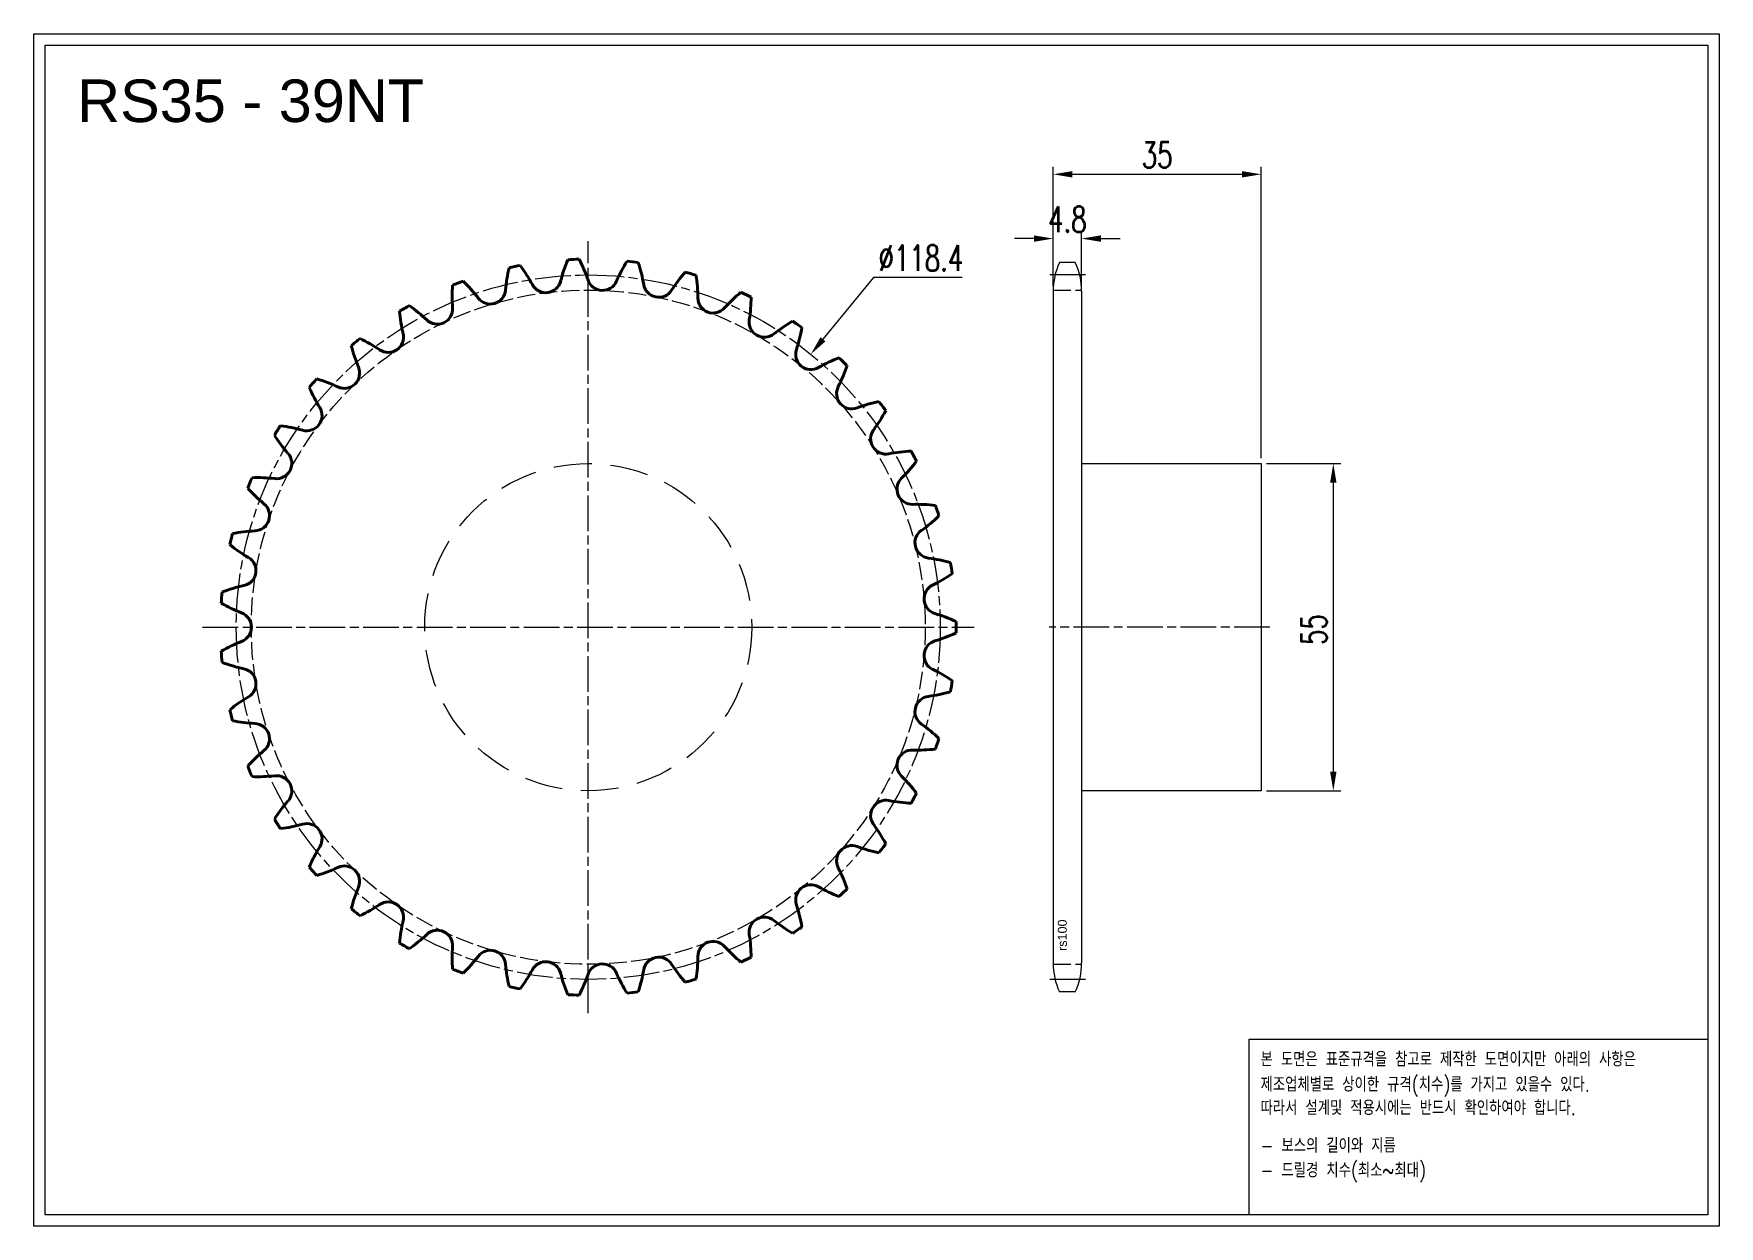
# Model space of a CAD drawing. Header units: millimetres. Extents: x -41691 to -41408, y 1466 to 1666.
import ezdxf

# ---------------------------------------------------------------- set-up
doc = ezdxf.new("R2010")
doc.units = ezdxf.units.MM
for name, pattern in [('AM_ISO02W050', [7.5, 6, -1.5]), ('AM_ISO02W050x2', [3.75, 3, -0.75]), ('AM_ISO08W050', [18, 12, -1.5, 3, -1.5]), ('AM_ISO08W050x2', [9, 6, -0.75, 1.5, -0.75]), ('HIDDEN', [9.525, 6.35, -3.175])]:
    doc.linetypes.add(name, pattern=pattern)
for name, color, linetype, lineweight in [('AM_0N', 7, 'Continuous', 50), ('AM_3N', 6, 'AM_ISO02W050', 25), ('AM_7', 4, 'AM_ISO08W050', 25), ('AM_7N', 4, 'AM_ISO08W050', 25)]:
    doc.layers.add(name, color=color, linetype=linetype, lineweight=lineweight)
doc.layers.add('HL', color=2, linetype='HIDDEN')
doc.layers.add('S-DIM', color=7, linetype='Continuous')
doc.styles.add('HAN', font='ROMANS.shx', dxfattribs={"width": 0.7, "bigfont": 'whgtxt.shx'})
doc.styles.add('HSG', font='SIMPLEX.shx', dxfattribs={"width": 0.7, "bigfont": 'HSG.shx'})
doc.styles.get("Standard").update_dxf_attribs({"font": 'arial.ttf'})
doc.dimstyles.new('APP8', dxfattribs={"dimscale": 1.8, "dimtxt": 2.4, "dimasz": 1.8, "dimexe": 0.7, "dimexo": 0.5, "dimgap": 0.6, "dimtad": 1, "dimtoh": 1, "dimdec": 1, "dimrnd": 0.01, "dimzin": 9, "dimdsep": 46, "dimtxsty": 'HSG', "dimcen": 0, "dimclrd": 1, "dimclre": 1, "dimclrt": 256, "dimazin": 2, "dimtp": 1, "dimtm": 1, "dimtfac": 0.5, "dimtdec": 1, "dimtofl": 0, "dimtmove": 0, "dimatfit": 3, "dimfxl": 0, "dimtvp": 1, "dimtolj": 2, "dimlwd": -1, "dimlwe": -1, "dimarcsym": 0})

# ---------------------------------------------------------------- blocks, each defined once
blk = doc.blocks.new('*D1')
at = {"layer": 'Defpoints', "color": 0, "transparency": 16777216}
for p in [(-41484.82, 1593.88), (-41484.82, 1538.88), (-41472.71, 1538.88)]:
    blk.add_point(p, dxfattribs=at)
at = {"layer": 'S-DIM', "color": 1, "transparency": 16777216}
for p, q in [((-41483.92, 1593.88), (-41471.45, 1593.88)), ((-41472.71, 1590.64), (-41472.71, 1542.12)), ((-41483.92, 1538.88), (-41471.45, 1538.88))]:
    blk.add_line(p, q, dxfattribs=at)
for points in [[(-41473.25, 1590.64), (-41472.17, 1590.64), (-41472.71, 1593.88)], [(-41473.25, 1542.12), (-41472.17, 1542.12), (-41472.71, 1538.88)]]:
    blk.add_solid(points, dxfattribs=at)
at = {"layer": 'S-DIM', "transparency": 16777216, "insert": (-41475.95, 1565.99), "char_height": 4.32, "attachment_point": 5, "rotation": 90, "style": 'HSG'}
blk.add_mtext('\\A2;55', dxfattribs=at)
blk = doc.blocks.new('*D2')
at = {"layer": 'Defpoints', "color": 0, "transparency": 16777216}
for p in [(-41515.02, 1631.68), (-41519.82, 1622.84), (-41515.02, 1622.84)]:
    blk.add_point(p, dxfattribs=at)
at = {"layer": 'S-DIM', "color": 1, "transparency": 16777216}
for p, q in [((-41519.82, 1623.74), (-41519.82, 1632.94)), ((-41515.02, 1623.74), (-41515.02, 1632.94)), ((-41523.06, 1631.68), (-41526.3, 1631.68)), ((-41511.78, 1631.68), (-41508.54, 1631.68))]:
    blk.add_line(p, q, dxfattribs=at)
for points in [[(-41523.06, 1632.22), (-41523.06, 1631.14), (-41519.82, 1631.68)], [(-41511.78, 1632.22), (-41511.78, 1631.14), (-41515.02, 1631.68)]]:
    blk.add_solid(points, dxfattribs=at)
at = {"layer": 'S-DIM', "transparency": 16777216, "insert": (-41517.42, 1634.92), "char_height": 4.32, "attachment_point": 5, "style": 'HSG'}
blk.add_mtext('\\A2;4.8', dxfattribs=at)
blk = doc.blocks.new('*D3')
at = {"layer": 'Defpoints', "color": 0, "transparency": 16777216}
for p in [(-41484.82, 1642.48), (-41519.82, 1622.84), (-41484.82, 1593.88)]:
    blk.add_point(p, dxfattribs=at)
at = {"layer": 'S-DIM', "color": 1, "transparency": 16777216}
for p, q in [((-41519.82, 1623.74), (-41519.82, 1643.74)), ((-41516.58, 1642.48), (-41488.06, 1642.48)), ((-41484.82, 1594.78), (-41484.82, 1643.74))]:
    blk.add_line(p, q, dxfattribs=at)
for points in [[(-41516.58, 1643.02), (-41516.58, 1641.94), (-41519.82, 1642.48)], [(-41488.06, 1643.02), (-41488.06, 1641.94), (-41484.82, 1642.48)]]:
    blk.add_solid(points, dxfattribs=at)
at = {"layer": 'S-DIM', "transparency": 16777216, "insert": (-41502.32, 1645.72), "char_height": 4.32, "attachment_point": 5, "style": 'HSG'}
blk.add_mtext('\\A2;35', dxfattribs=at)
blk = doc.blocks.new('*D4')
at = {"layer": 'Defpoints', "color": 0, "transparency": 16777216}
for p in [(-41560.57, 1612.24), (-41635.38, 1520.51)]:
    blk.add_point(p, dxfattribs=at)
at = {"layer": 'S-DIM', "color": 1, "transparency": 16777216}
for p, q in [((-41550.03, 1625.16), (-41558.52, 1614.76)), ((-41535.13, 1625.16), (-41550.03, 1625.16))]:
    blk.add_line(p, q, dxfattribs=at)
blk.add_solid([(-41558.94, 1615.1), (-41558.1, 1614.41), (-41560.57, 1612.24)], dxfattribs=at)
at = {"layer": 'S-DIM', "transparency": 16777216, "insert": (-41542.04, 1628.4), "char_height": 4.32, "attachment_point": 5, "style": 'HSG'}
blk.add_mtext('\\A2;∅118.4', dxfattribs=at)
blk = doc.blocks.new('notice1')
at = {"color": 4}
blk.add_lwpolyline([(-22142.12, 1735.9), (-22053.8, 1735.9), (-22053.8, 1702.07), (-22142.12, 1702.07)], close=True, dxfattribs=at)
at = {"color": 4, "style": 'HAN', "width": 0.8}
for s, p in [('본 도면은 표준규격을 참고로 제작한 도면이지만 아래의 사항은', (-22139.9, 1730.62)), ('제조업체별로 상이한 규격(치수)를 가지고 있을수 있다.', (-22139.9, 1725.78)), ('따라서 설계및 적용시에는 반드시 확인하여야 합니다.', (-22139.9, 1721.28)), ('- 보스의 길이와 지름', (-22139.9, 1714.03)), ('- 드릴경 치수(최소~최대)', (-22139.9, 1709.27))]:
    blk.add_text(s, height=2.7949, dxfattribs=at).set_placement(p)

msp = doc.modelspace()

# ---------------------------------------------------------------- linework, layer by layer
for p, q in [((-41516.09, 1627.64), (-41518.75, 1627.64)), ((-41519.82, 1622.84), (-41519.82, 1509.92)), ((-41515.02, 1622.84), (-41515.02, 1509.92)), ((-41516.09, 1505.12), (-41518.75, 1505.12))]:
    msp.add_line(p, q)
for points in [[(-41691.22, 1666.1), (-41407.81, 1666.1), (-41407.81, 1465.71), (-41691.22, 1465.71)], [(-41689.31, 1664.19), (-41409.72, 1664.19), (-41409.72, 1467.62), (-41689.31, 1467.62)]]:
    msp.add_lwpolyline(points, close=True)
msp.add_lwpolyline([(-41515.02, 1593.88), (-41484.82, 1593.88), (-41484.82, 1538.88), (-41515.02, 1538.88)])
for centre, start, end in [((-41508.52, 1622.84), 154.8633, 180), ((-41526.32, 1622.84), 0, 25.1367), ((-41508.52, 1509.92), 180, 205.1367), ((-41526.32, 1509.92), 334.8633, 0)]:
    msp.add_arc(centre, 11.3, start, end)
at = {"layer": 'AM_0N'}
for centre, radius, start, end in [((-41597.98, 1566.38), 61.85, 100.6609, 102.4161), ((-41629.43, 1612.19), 24.99, 28.0769, 36.8096), ((-41578.4, 1618.38), 24.99, 157.0365, 165.7692), ((-41597.98, 1566.38), 61.85, 91.4301, 93.1853), ((-41621.67, 1616.64), 24.99, 18.8462, 27.5789), ((-41570.31, 1614.57), 24.99, 147.8057, 156.5385), ((-41597.98, 1566.38), 61.85, 82.1993, 83.9545), ((-41613.3, 1619.79), 24.99, 9.6154, 18.3481), ((-41597.98, 1566.38), 61.85, 109.8916, 111.6468), ((-41636.37, 1606.55), 24.99, 37.3077, 46.0404), ((-41587, 1620.85), 24.99, 166.2673, 175), ((-41605.11, 1625.16), 2.57, 208.0769, 345.7692), ((-41595.59, 1625.54), 2.57, 198.8462, 336.5385), ((-41586.13, 1624.39), 2.57, 189.6154, 327.3077), ((-41562.94, 1609.51), 24.99, 138.575, 147.3077), ((-41597.98, 1566.38), 61.85, 72.9686, 74.7237), ((-41604.54, 1621.56), 24.99, 0.3846, 9.1173), ((-41595.88, 1621.91), 24.99, 175.4981, 184.2308), ((-41614.45, 1623.25), 2.57, 217.3077, 355), ((-41576.98, 1621.74), 2.57, 180.3846, 318.0769), ((-41556.47, 1603.33), 24.99, 129.3442, 138.0769), ((-41597.98, 1566.38), 61.85, 63.7378, 65.493), ((-41595.6, 1621.9), 24.99, 351.1538, 359.8866), ((-41597.98, 1566.38), 61.85, 119.1224, 120.8776), ((-41604.81, 1621.52), 24.99, 184.7288, 193.4615), ((-41642.32, 1599.87), 24.99, 46.5385, 55.2712), ((-41623.36, 1619.87), 2.57, 226.5385, 4.2308), ((-41631.61, 1615.11), 2.57, 235.7692, 13.4615), ((-41568.37, 1617.66), 2.57, 171.1538, 308.8462), ((-41551.08, 1596.19), 24.99, 120.1134, 128.8462), ((-41597.98, 1566.38), 61.85, 54.507, 56.2622), ((-41586.73, 1620.8), 24.99, 341.9231, 350.6558), ((-41597.98, 1566.38), 61.85, 128.3532, 130.1084), ((-41613.57, 1619.71), 24.99, 193.9596, 202.6923), ((-41647.11, 1592.32), 24.99, 55.7692, 64.5019), ((-41560.53, 1612.24), 2.57, 161.9231, 299.6154), ((-41638.99, 1609.08), 2.57, 245, 22.6923), ((-41546.91, 1588.29), 24.99, 110.8827, 119.6154), ((-41578.14, 1618.29), 24.99, 332.6923, 341.425), ((-41597.98, 1566.38), 61.85, 45.2763, 47.0314), ((-41597.98, 1566.38), 61.85, 137.5839, 139.3391), ((-41650.64, 1584.11), 24.99, 65, 73.7327), ((-41621.92, 1616.52), 24.99, 203.1904, 211.9231), ((-41553.66, 1605.64), 2.57, 152.6923, 290.3846), ((-41544.06, 1579.81), 24.99, 101.6519, 110.3846), ((-41597.98, 1566.38), 61.85, 36.0455, 37.8007), ((-41645.31, 1601.95), 2.57, 254.2308, 31.9231), ((-41570.07, 1614.43), 24.99, 323.4615, 332.1943), ((-41597.98, 1566.38), 61.85, 146.8147, 148.5699), ((-41629.65, 1612.03), 24.99, 212.4211, 221.1538), ((-41652.8, 1575.43), 24.99, 74.2308, 82.9635), ((-41547.93, 1598.03), 2.57, 143.4615, 281.1538), ((-41542.6, 1570.99), 24.99, 92.4211, 101.1538), ((-41597.98, 1566.38), 61.85, 26.8147, 28.5699), ((-41650.4, 1593.9), 2.57, 263.4615, 41.1538), ((-41562.73, 1609.33), 24.99, 314.2308, 322.9635), ((-41597.98, 1566.38), 61.85, 156.0455, 157.8007), ((-41653.54, 1566.52), 24.99, 83.4615, 92.1943), ((-41543.5, 1589.59), 2.57, 134.2308, 271.9231), ((-41636.57, 1606.36), 24.99, 221.6519, 230.3846), ((-41654.14, 1585.13), 2.57, 272.6923, 50.3846), ((-41542.58, 1562.04), 24.99, 83.1904, 91.9231), ((-41556.29, 1603.12), 24.99, 305, 313.7327), ((-41597.98, 1566.38), 61.85, 17.5839, 19.3391), ((-41597.98, 1566.38), 61.85, 165.2763, 167.0314), ((-41652.85, 1557.6), 24.99, 92.6923, 101.425), ((-41540.48, 1580.55), 2.57, 125, 262.6923), ((-41642.48, 1599.65), 24.99, 230.8827, 239.6154), ((-41656.42, 1575.88), 2.57, 281.9231, 59.6154), ((-41543.99, 1553.21), 24.99, 73.9596, 82.6923), ((-41597.98, 1566.38), 61.85, 8.3532, 10.1084), ((-41650.73, 1548.91), 24.99, 101.9231, 110.6558), ((-41538.96, 1571.14), 2.57, 115.7692, 253.4615), ((-41550.94, 1595.96), 24.99, 295.7692, 304.5019), ((-41597.98, 1566.38), 61.85, 174.507, 176.2622), ((-41647.24, 1592.08), 24.99, 240.1134, 248.8462), ((-41657.19, 1566.38), 2.57, 291.1538, 68.8462), ((-41546.8, 1544.72), 24.99, 64.7288, 73.4615), ((-41597.98, 1566.38), 61.85, 359.1224, 0.8776), ((-41546.8, 1588.03), 24.99, 286.5385, 295.2712), ((-41647.24, 1540.68), 24.99, 111.1538, 119.8866), ((-41597.98, 1566.38), 61.85, 183.7378, 185.493), ((-41538.96, 1561.61), 2.57, 106.5385, 244.2308), ((-41650.73, 1583.85), 24.99, 249.3442, 258.0769), ((-41656.42, 1556.88), 2.57, 300.3846, 78.0769), ((-41550.94, 1536.8), 24.99, 55.4981, 64.2308), ((-41597.98, 1566.38), 61.85, 349.8916, 351.6468), ((-41642.48, 1533.11), 24.99, 120.3846, 129.1173), ((-41540.48, 1552.21), 2.57, 97.3077, 235), ((-41543.99, 1579.54), 24.99, 277.3077, 286.0404), ((-41597.98, 1566.38), 61.85, 192.9686, 194.7237), ((-41652.85, 1575.16), 24.99, 258.575, 267.3077), ((-41654.14, 1547.63), 2.57, 309.6154, 87.3077), ((-41556.29, 1529.63), 24.99, 46.2673, 55), ((-41597.98, 1566.38), 61.85, 340.6609, 342.4161), ((-41636.57, 1526.4), 24.99, 129.6154, 138.3481), ((-41543.5, 1543.17), 2.57, 88.0769, 225.7692), ((-41542.58, 1570.71), 24.99, 268.0769, 276.8096), ((-41597.98, 1566.38), 61.85, 202.1993, 203.9545), ((-41653.54, 1566.24), 24.99, 267.8057, 276.5385), ((-41650.4, 1538.86), 2.57, 318.8462, 96.5385), ((-41562.73, 1523.42), 24.99, 37.0365, 45.7692), ((-41629.65, 1520.73), 24.99, 138.8462, 147.5789), ((-41547.93, 1534.73), 2.57, 78.8462, 216.5385), ((-41542.6, 1561.77), 24.99, 258.8462, 267.5789), ((-41597.98, 1566.38), 61.85, 331.4301, 333.1853), ((-41597.98, 1566.38), 61.85, 211.4301, 213.1853), ((-41652.8, 1557.33), 24.99, 277.0365, 285.7692), ((-41645.31, 1530.81), 2.57, 328.0769, 105.7692), ((-41570.07, 1518.32), 24.99, 27.8057, 36.5385), ((-41621.92, 1516.24), 24.99, 148.0769, 156.8096), ((-41553.66, 1527.11), 2.57, 69.6154, 207.3077), ((-41544.06, 1552.95), 24.99, 249.6154, 258.3481), ((-41597.98, 1566.38), 61.85, 322.1993, 323.9545), ((-41597.98, 1566.38), 61.85, 220.6609, 222.4161), ((-41650.64, 1548.65), 24.99, 286.2673, 295), ((-41638.99, 1523.68), 2.57, 337.3077, 115), ((-41578.14, 1514.47), 24.99, 18.575, 27.3077), ((-41613.57, 1513.04), 24.99, 157.3077, 166.0404), ((-41560.53, 1520.51), 2.57, 60.3846, 198.0769), ((-41546.91, 1544.47), 24.99, 240.3846, 249.1173), ((-41597.98, 1566.38), 61.85, 312.9686, 314.7237), ((-41647.11, 1540.43), 24.99, 295.4981, 304.2308), ((-41631.61, 1517.65), 2.57, 346.5385, 124.2308), ((-41586.73, 1511.96), 24.99, 9.3442, 18.0769), ((-41597.98, 1566.38), 61.85, 229.8916, 231.6468), ((-41604.81, 1511.23), 24.99, 166.5385, 175.2712), ((-41568.37, 1515.1), 2.57, 51.1538, 188.8462), ((-41551.08, 1536.56), 24.99, 231.1538, 239.8866), ((-41642.32, 1532.89), 24.99, 304.7288, 313.4615), ((-41623.36, 1512.88), 2.57, 355.7692, 133.4615), ((-41576.98, 1511.02), 2.57, 41.9231, 179.6154), ((-41595.6, 1510.86), 24.99, 0.1134, 8.8462), ((-41597.98, 1566.38), 61.85, 303.7378, 305.493), ((-41597.98, 1566.38), 61.85, 239.1224, 240.8776), ((-41595.88, 1510.85), 24.99, 175.7692, 184.5019), ((-41636.37, 1526.21), 24.99, 313.9596, 322.6923), ((-41614.45, 1509.51), 2.57, 5, 142.6923), ((-41586.13, 1508.36), 2.57, 32.6923, 170.3846), ((-41604.54, 1511.2), 24.99, 350.8827, 359.6154), ((-41556.47, 1529.43), 24.99, 221.9231, 230.6558), ((-41597.98, 1566.38), 61.85, 294.507, 296.2622), ((-41597.98, 1566.38), 61.85, 248.3532, 250.1084), ((-41587, 1511.91), 24.99, 185, 193.7327), ((-41629.43, 1520.57), 24.99, 323.1904, 331.9231), ((-41605.11, 1507.6), 2.57, 14.2308, 151.9231), ((-41578.4, 1514.37), 24.99, 194.2308, 202.9635), ((-41621.67, 1516.12), 24.99, 332.4211, 341.1538), ((-41595.59, 1507.22), 2.57, 23.4615, 161.1538), ((-41570.31, 1518.19), 24.99, 203.4615, 212.1943), ((-41613.3, 1512.97), 24.99, 341.6519, 350.3846), ((-41562.94, 1523.25), 24.99, 212.6923, 221.425), ((-41597.98, 1566.38), 61.85, 257.5839, 259.3391), ((-41597.98, 1566.38), 61.85, 276.0455, 277.8007), ((-41597.98, 1566.38), 61.85, 285.2763, 287.0314), ((-41597.98, 1566.38), 61.85, 266.8147, 268.5699)]:
    msp.add_arc(centre, radius, start, end, dxfattribs=at)
at = {"layer": 'AM_3N', "linetype": 'AM_ISO02W050x2'}
for p, q in [((-41519.82, 1623), (-41515.02, 1623)), ((-41519.82, 1509.76), (-41515.02, 1509.76))]:
    msp.add_line(p, q, dxfattribs=at)
msp.add_circle((-41597.98, 1566.38), 56.65, dxfattribs=at)
at = {"layer": 'AM_7', "linetype": 'AM_ISO08W050x2'}
for p, q in [((-41514.37, 1625.57), (-41520.48, 1625.57)), ((-41483.38, 1566.38), (-41520.48, 1566.38)), ((-41514.37, 1507.19), (-41520.48, 1507.19))]:
    msp.add_line(p, q, dxfattribs=at)
msp.add_circle((-41597.98, 1566.38), 59.19, dxfattribs=at)
at = {"layer": 'AM_7N', "linetype": 'AM_ISO08W050x2'}
for p, q in [((-41597.98, 1501.53), (-41597.98, 1631.23)), ((-41662.83, 1566.38), (-41533.12, 1566.38))]:
    msp.add_line(p, q, dxfattribs=at)
at = {"layer": 'HL'}
msp.add_circle((-41597.98, 1566.38), 27.5, dxfattribs=at)

# ---------------------------------------------------------------- block references
at = {"xscale": 0.8735999999999999, "yscale": 0.8735999999999999, "zscale": 0.8735999999999999}
msp.add_blockref('notice1', (-22143.52, -19.31), dxfattribs=at)

# ---------------------------------------------------------------- texts
msp.add_text('RS35 - 39NT', height=7.1569).set_placement((-41683.92, 1651.26))
at = {"insert": (-41519.03, 1511.98), "char_height": 1.512, "width": 6.5009, "attachment_point": 1, "rotation": 90}
msp.add_mtext('rs100', dxfattribs=at)

# ---------------------------------------------------------------- dimensions: what is measured, and where the dimension line sits
at = {"layer": 'S-DIM'}
dim = msp.add_linear_dim(base=(-41484.82, 1642.48), p1=(-41519.82, 1622.84), p2=(-41484.82, 1593.88), dimstyle='APP8', dxfattribs=at)
dim.commit()
dim.dimension.update_dxf_attribs({"geometry": '*D3', "text_midpoint": (-41502.32, 1645.72)})
dim = msp.add_linear_dim(base=(-41515.02, 1631.68), p1=(-41519.82, 1622.84), p2=(-41515.02, 1622.84), dimstyle='APP8', dxfattribs=at)
dim.commit()
dim.dimension.update_dxf_attribs({"geometry": '*D2', "text_midpoint": (-41517.42, 1631.68), "dimtype": 128})
dim = msp.add_diameter_dim_2p(p1=(-41635.38, 1520.51), p2=(-41560.57, 1612.24), dimstyle='APP8', dxfattribs=at)
dim.commit()
dim.dimension.update_dxf_attribs({"geometry": '*D4', "text_midpoint": (-41542.04, 1625.16), "dimtype": 131})
dim = msp.add_linear_dim(base=(-41472.71, 1538.88), p1=(-41484.82, 1593.88), p2=(-41484.82, 1538.88), angle=90, dimstyle='APP8', dxfattribs=at)
dim.commit()
dim.dimension.update_dxf_attribs({"geometry": '*D1', "text_midpoint": (-41472.71, 1565.99), "dimtype": 128})

doc.saveas('drawing.dxf')
